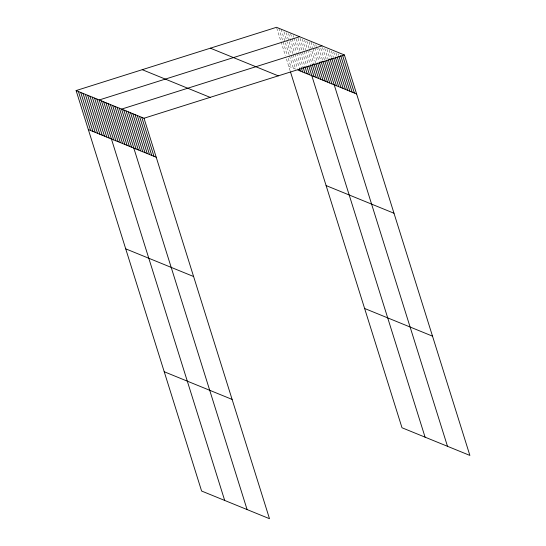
<?xml version="1.0" encoding="UTF-8"?>
<svg xmlns="http://www.w3.org/2000/svg" width="546" height="546" viewBox="0 0 546 546"><rect width="100%" height="100%" fill="white"/><g stroke="black" fill="none" stroke-linecap="round" stroke-linejoin="round"><path stroke-width="0.41" stroke-dasharray="2.73 2.05" d="M288.725 66.291L295.652 69.11L291.325 55.303M338.179 53.856L338.691 55.487M335.94 52.948L336.957 56.197M333.702 52.034L335.23 56.907M331.463 51.119L333.497 57.617M329.218 50.205L331.763 58.326M326.979 49.29L330.037 59.043M324.74 48.382L328.05 58.941M322.502 47.468L326.317 59.651M320.768 48.178L324.59 60.36M318.782 48.075L322.857 61.077M315.779 44.724L316.291 46.349M316.543 47.161L321.123 61.787M313.541 43.817L314.557 47.065M314.81 47.877L319.137 61.684M311.043 42.09L312.824 47.775M313.083 48.587L317.41 62.394M309.056 41.987L315.677 63.104M306.818 41.073L309.111 48.382M309.364 49.195L313.943 63.821M304.579 40.158L307.378 49.099M307.63 49.911L312.216 64.53M302.334 39.251L305.644 49.809M305.903 50.621L310.483 65.24M300.095 38.336L303.917 50.519M304.17 51.331L308.497 65.138M298.041 38.206L302.115 51.201M302.368 52.013L306.695 65.82M296.246 38.889L300.32 51.884M300.573 52.696L304.9 66.51M293.175 35.51L293.68 37.135M293.939 37.947L298.266 51.754M298.519 52.566L303.098 67.192M290.608 33.756L291.885 37.817M292.137 38.63L296.464 52.443M296.717 53.255L301.303 67.875M288.554 33.627L290.083 38.5M290.335 39.312L294.663 53.126M294.922 53.938L299.501 68.557M286.247 32.685L292.868 53.808M293.12 54.62L297.447 68.427M283.94 31.75L291.066 54.491M281.122 29.184L289.271 55.173M289.523 55.985L293.339 68.175M278.815 28.242L287.216 55.044M288.233 58.299L291.032 67.233M276.761 28.112L285.415 55.733M286.432 58.982L290.24 71.123"/><path stroke-width="0.82" d="M76.112 90.568L144.001 118.243L269.492 518.7L201.604 491.025L76.112 90.568L276.508 27.3L344.396 54.975L469.888 455.432L401.999 427.757L290.492 71.936M299.59 36.712L99.195 99.979L224.686 500.436M321.99 45.844L121.594 109.111L247.092 509.568M144.001 118.243L344.396 54.975M297.959 70.052L356.613 93.967M210.374 48.178L278.262 75.853M142.24 69.69L210.128 97.365M326.105 185.572L393.994 213.247M88.329 129.559L156.217 157.234M364.619 308.476L432.507 336.152M125.71 248.84L193.598 276.515M164.223 371.744L232.111 399.413M342.663 55.685L354.374 93.052M340.677 55.583L352.129 92.138M338.943 56.299L349.89 91.223M337.216 57.009L347.652 90.315M335.483 57.719L345.413 89.401M333.749 58.429L343.168 88.486M331.763 58.326L340.929 87.572M330.037 59.043L338.691 86.657M328.303 59.753L336.452 85.742M326.569 60.463L447.488 446.3M324.843 61.172L331.968 83.92M322.857 61.077L329.729 83.006M321.123 61.787L327.491 82.091M319.396 62.497L325.245 81.177M317.663 63.206L323.007 80.269M315.929 63.916L320.768 79.354M313.943 63.821L318.53 78.44M312.216 64.53L316.284 77.525M310.483 65.24L314.046 76.611M308.749 65.95L425.081 437.169M306.954 66.632L309.5 74.761M304.9 66.51L307.193 73.819M303.098 67.192L304.88 72.877M301.303 67.875L302.573 71.936M299.501 68.557L300.266 70.994M141.755 117.329L153.979 156.32M139.517 116.414L151.733 155.405M137.278 115.499L149.495 154.491M135.039 114.592L147.256 153.576M132.794 113.677L145.018 152.668M130.555 112.763L142.772 151.754M128.317 111.848L140.534 150.839M126.078 110.934L138.295 149.925M123.833 110.026L136.056 149.01M119.356 108.197L131.572 147.188M117.117 107.282L129.334 146.273M114.872 106.368L127.095 145.359M112.633 105.453L124.85 144.444M110.394 104.545L122.611 143.537M108.156 103.631L120.373 142.622M105.91 102.716L118.134 141.707M103.672 101.802L115.889 140.793M101.433 100.887L113.65 139.878M96.881 99.038L109.104 138.029M94.574 98.096L106.798 137.087M92.267 97.154L104.484 136.145M89.96 96.212L102.177 135.203M87.653 95.27L99.87 134.261M85.347 94.328L97.563 133.32M83.033 93.393L95.257 132.378M80.726 92.451L92.943 131.443M78.419 91.51L90.636 130.501"/></g></svg>
